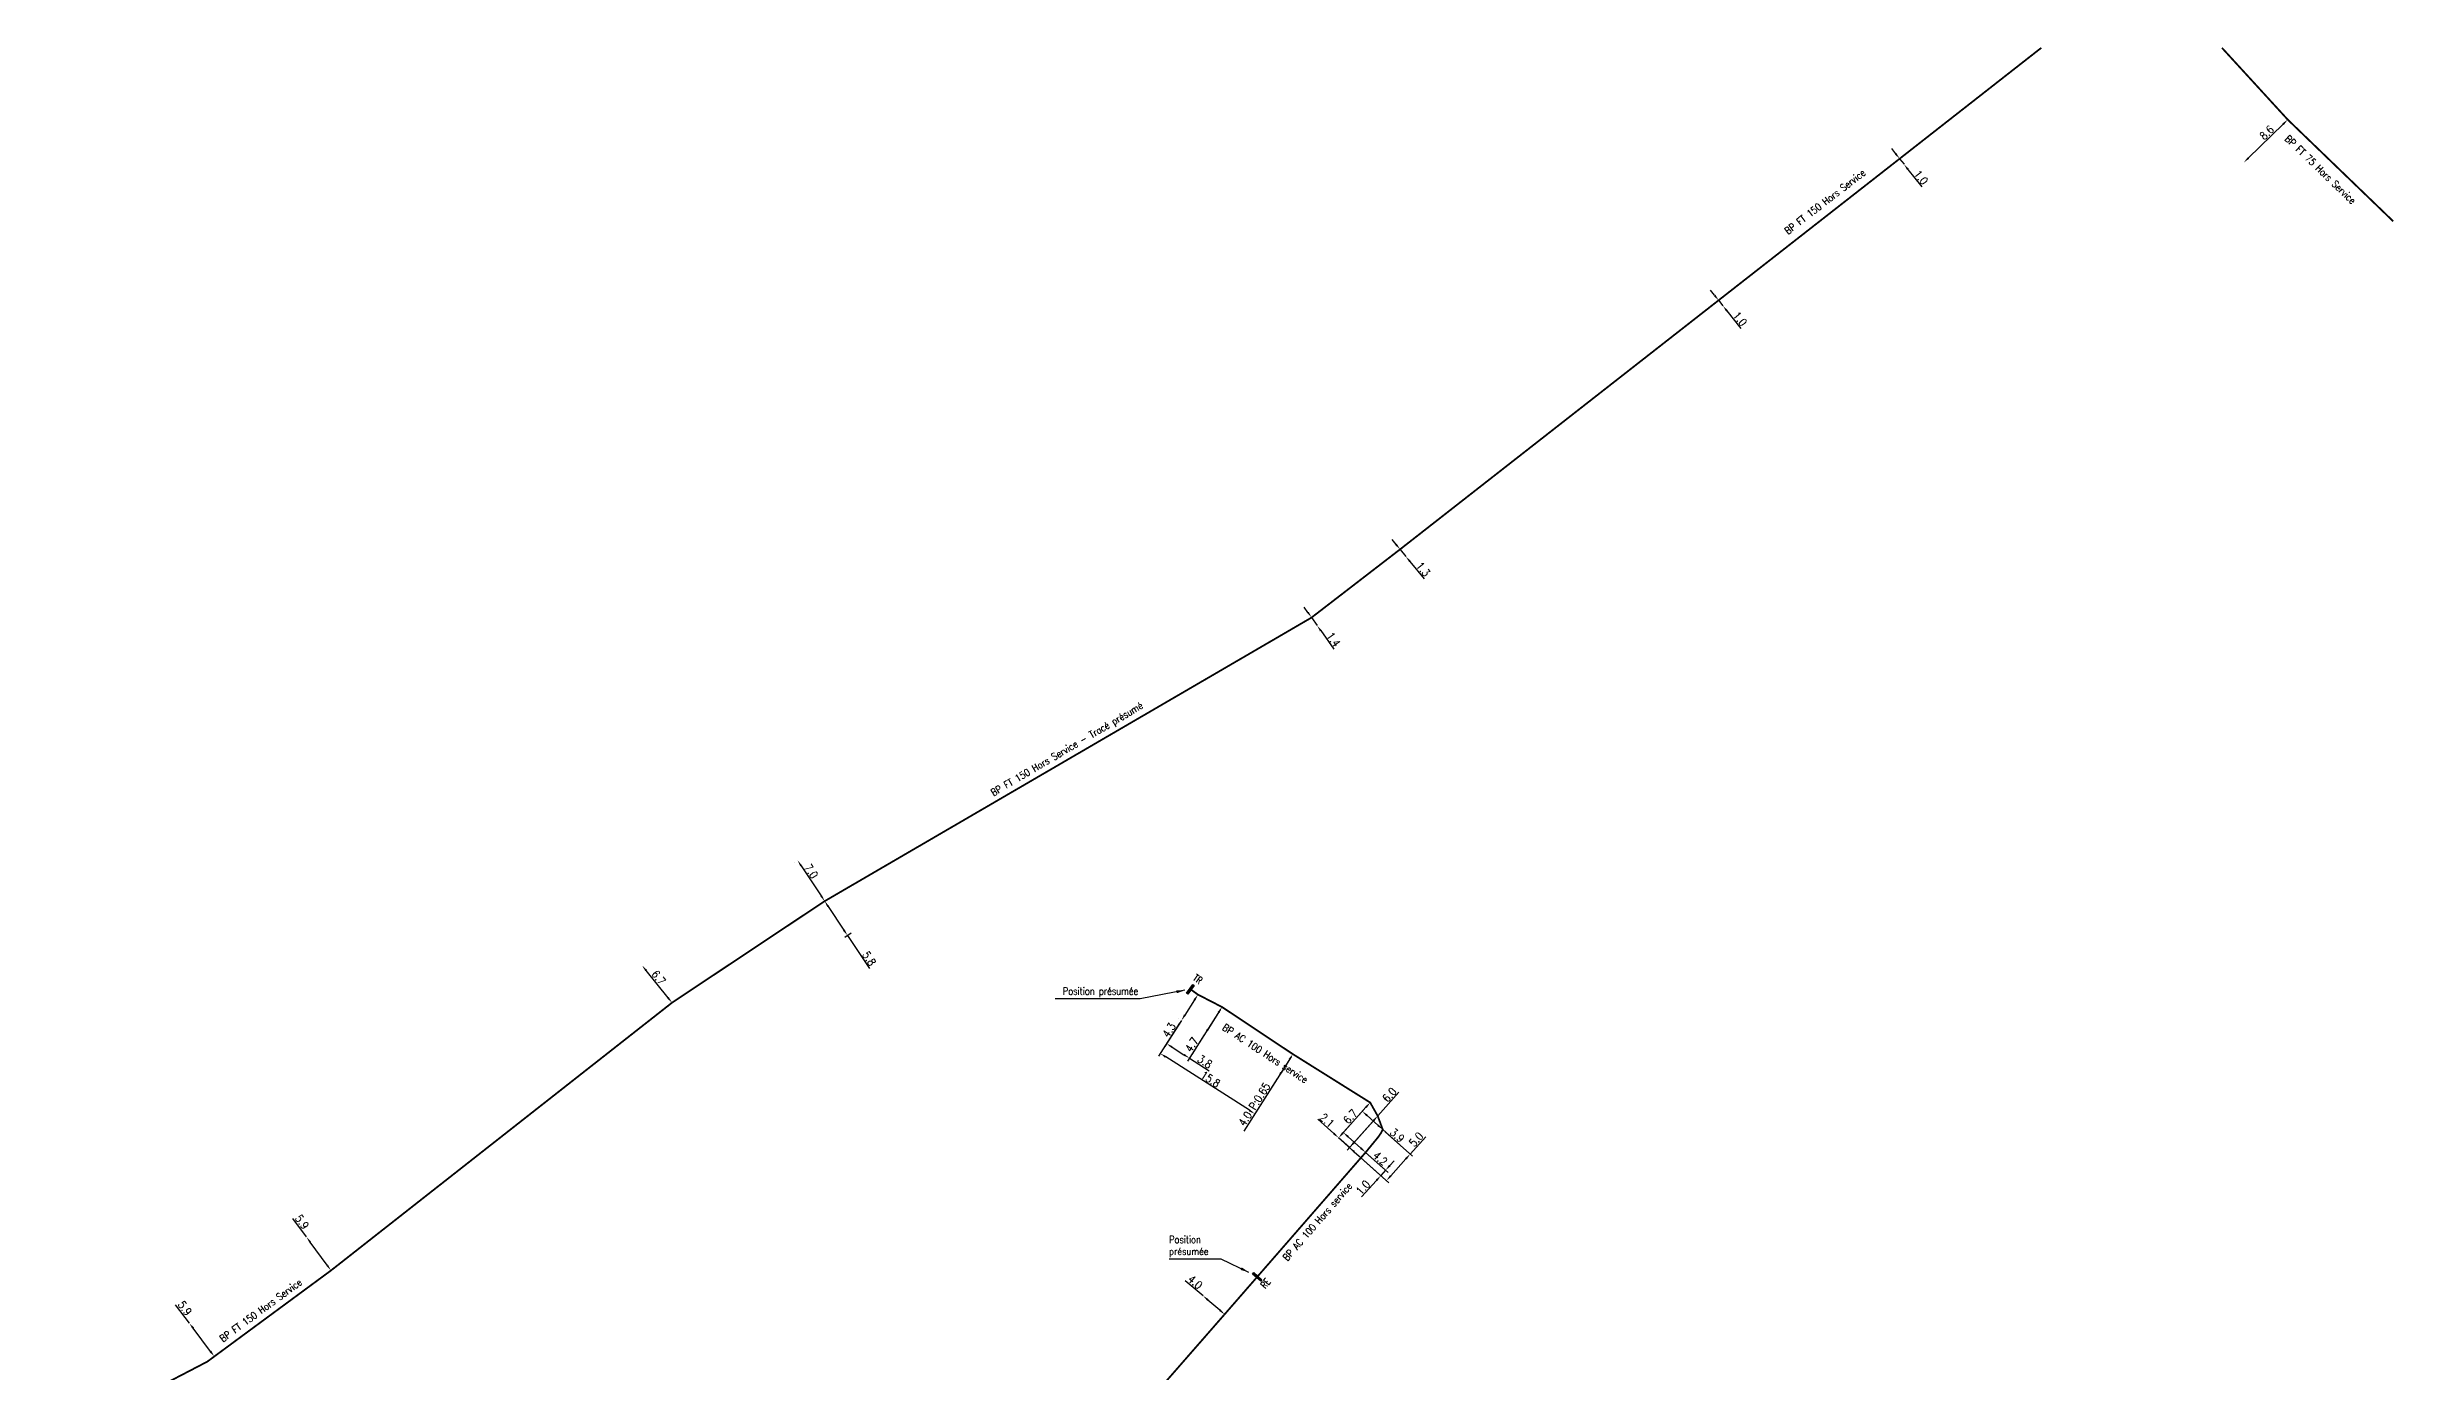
# Model space of a CAD drawing. Header units: millimetres. Extents: x 185000 to 186000, y 127000 to 128000.
# Drawn here: x 185670.2 to 186000.1, y 127813.9 to 128000.1 of the extents above; entities that cross this region are included whole.
import ezdxf
from ezdxf.enums import TextEntityAlignment as Align

# ---------------------------------------------------------------- set-up
doc = ezdxf.new("R2010")
doc.units = ezdxf.units.MM
doc.header["$PDMODE"] = 34
doc.layers.get('0').update_dxf_attribs({"linetype": 'CONTINUOUS'})
doc.layers.get('DEFPOINTS').update_dxf_attribs({"linetype": 'CONTINUOUS'})
doc.layers.add('L_908', color=5, linetype='CONTINUOUS')
doc.styles.add('G_ROMANS', font='ROMANS.SHX', dxfattribs={"width": 0.75})
doc.styles.get("Standard").update_dxf_attribs({"font": 'romans.shx', "width": 0.85})
doc.linetypes.add('BP_HS', pattern='A,2,-1,["G",Standard,S=0.85,R=0,X=-0.27,Y=-0.4],-1', length=4)
doc.dimstyles.get("Standard").update_dxf_attribs({"dimtxt": 1.5, "dimasz": 1.2, "dimexe": 0.625, "dimexo": 0.625, "dimgap": 0.25, "dimtad": 1, "dimdec": 1, "dimzin": 0, "dimdsep": 46, "dimtxsty": 'Standard', "dimcen": -0.5, "dimadec": 0, "dimazin": 0, "dimtfac": 1, "dimtdec": 1, "dimtmove": 0, "dimatfit": 3, "dimfxl": 0, "dimtolj": 1, "dimtzin": 0, "dimarcsym": 0})

# ---------------------------------------------------------------- blocks, each defined once
blk = doc.blocks.new('*D133')
at = {"layer": 'DEFPOINTS', "color": 0, "linetype": 'Continuous', "ltscale": 0.5, "transparency": 16777216}
for p in [(185690.22, 127820.66), (185690.22, 127820.66), (185693.72, 127815.97)]:
    blk.add_point(p, dxfattribs=at)
at = {"layer": 'L_908', "color": 0, "linetype": 'Continuous', "lineweight": -2, "ltscale": 0.5, "transparency": 16777216}
for p, q in [((185690.22, 127820.66), (185688.29, 127823.25)), ((185693.18, 127816.69), (185690.76, 127819.94))]:
    blk.add_line(p, q, dxfattribs=at)
at = {"layer": 'L_908', "color": 0, "linetype": 'Continuous', "ltscale": 0.5, "transparency": 16777216}
for points in [[(185690.88, 127820.02), (185690.64, 127819.85), (185690.22, 127820.66)], [(185693.3, 127816.78), (185693.06, 127816.6), (185693.72, 127815.97)]]:
    blk.add_solid(points, dxfattribs=at)
at = {"layer": 'L_908', "color": 0, "linetype": 'Continuous', "ltscale": 0.5, "transparency": 16777216, "insert": (185689.59, 127822.76), "char_height": 1.125, "attachment_point": 5, "rotation": 306.6788}
blk.add_mtext('\\A1;5.9', dxfattribs=at)
blk = doc.blocks.new('*D134')
at = {"layer": 'DEFPOINTS', "color": 0, "linetype": 'Continuous', "ltscale": 0.5, "transparency": 16777216}
for p in [(185706.67, 127832.78), (185706.67, 127832.78), (185710.12, 127828.06)]:
    blk.add_point(p, dxfattribs=at)
at = {"layer": 'L_908', "color": 0, "linetype": 'Continuous', "lineweight": -2, "ltscale": 0.5, "transparency": 16777216}
for p, q in [((185706.67, 127832.78), (185704.75, 127835.39)), ((185709.59, 127828.79), (185707.2, 127832.06))]:
    blk.add_line(p, q, dxfattribs=at)
at = {"layer": 'L_908', "color": 0, "linetype": 'Continuous', "ltscale": 0.5, "transparency": 16777216}
for points in [[(185707.32, 127832.14), (185707.08, 127831.97), (185706.67, 127832.78)], [(185709.71, 127828.88), (185709.47, 127828.7), (185710.12, 127828.06)]]:
    blk.add_solid(points, dxfattribs=at)
at = {"layer": 'L_908', "color": 0, "linetype": 'Continuous', "ltscale": 0.5, "transparency": 16777216, "insert": (185706.05, 127834.89), "char_height": 1.125, "attachment_point": 5, "rotation": 306.2368}
blk.add_mtext('\\A1;5.9', dxfattribs=at)
blk = doc.blocks.new('*D349')
at = {"layer": 'DEFPOINTS', "color": 0, "linetype": 'Continuous', "ltscale": 0.5, "transparency": 16777216}
for p in [(185985.18, 127989.9), (185979.02, 127983.89), (185979.02, 127983.89)]:
    blk.add_point(p, dxfattribs=at)
at = {"layer": 'L_908', "color": 0, "linetype": 'Continuous', "lineweight": -2, "ltscale": 0.5, "transparency": 16777216}
blk.add_line((185984.53, 127989.27), (185979.67, 127984.52), dxfattribs=at)
at = {"layer": 'L_908', "color": 0, "linetype": 'Continuous', "ltscale": 0.5, "transparency": 16777216}
for points in [[(185984.43, 127989.37), (185984.64, 127989.16), (185985.18, 127989.9)], [(185979.56, 127984.62), (185979.77, 127984.41), (185979.02, 127983.89)]]:
    blk.add_solid(points, dxfattribs=at)
at = {"layer": 'L_908', "color": 0, "linetype": 'Continuous', "ltscale": 0.5, "transparency": 16777216, "insert": (185982.23, 127988.07), "char_height": 1.125, "attachment_point": 5, "rotation": 44.3323}
blk.add_mtext('\\A1;8.6', dxfattribs=at)
blk = doc.blocks.new('*D350')
at = {"layer": 'DEFPOINTS', "color": 0, "linetype": 'Continuous', "ltscale": 0.5, "transparency": 16777216}
for p in [(185753.87, 127870.94), (185753.87, 127870.94), (185758.06, 127865.72)]:
    blk.add_point(p, dxfattribs=at)
at = {"layer": 'L_908', "color": 0, "linetype": 'Continuous', "lineweight": -2, "ltscale": 0.5, "transparency": 16777216}
blk.add_line((185757.5, 127866.42), (185754.43, 127870.24), dxfattribs=at)
at = {"layer": 'L_908', "color": 0, "linetype": 'Continuous', "ltscale": 0.5, "transparency": 16777216}
for points in [[(185754.55, 127870.33), (185754.31, 127870.15), (185753.87, 127870.94)], [(185757.61, 127866.51), (185757.38, 127866.32), (185758.06, 127865.72)]]:
    blk.add_solid(points, dxfattribs=at)
at = {"layer": 'L_908', "color": 0, "linetype": 'Continuous', "ltscale": 0.5, "transparency": 16777216, "insert": (185756.18, 127869.26), "char_height": 1.125, "attachment_point": 5, "rotation": 308.7217}
blk.add_mtext('\\A1;6.7', dxfattribs=at)
blk = doc.blocks.new('*D351')
at = {"layer": 'DEFPOINTS', "color": 0, "linetype": 'Continuous', "ltscale": 0.5, "transparency": 16777216}
for p in [(185779.52, 127880), (185782.73, 127875.17), (185783.65, 127875.78)]:
    blk.add_point(p, dxfattribs=at)
at = {"layer": 'L_908', "color": 0, "linetype": 'Continuous', "lineweight": -2, "ltscale": 0.5, "transparency": 16777216}
for p, q in [((185780.02, 127879.25), (185782.23, 127875.92)), ((185783.26, 127875.52), (185782.34, 127874.91)), ((185782.73, 127875.17), (185785.81, 127870.52))]:
    blk.add_line(p, q, dxfattribs=at)
at = {"layer": 'L_908', "color": 0, "linetype": 'Continuous', "ltscale": 0.5, "transparency": 16777216}
for points in [[(185780.14, 127879.33), (185779.89, 127879.17), (185779.52, 127880)], [(185782.35, 127876), (185782.1, 127875.84), (185782.73, 127875.17)]]:
    blk.add_solid(points, dxfattribs=at)
at = {"layer": 'L_908', "color": 0, "linetype": 'Continuous', "ltscale": 0.5, "transparency": 16777216, "insert": (185785.78, 127871.93), "char_height": 1.125, "attachment_point": 5, "rotation": 303.5822}
blk.add_mtext('\\A1;5.8', dxfattribs=at)
blk = doc.blocks.new('*D352')
at = {"layer": 'DEFPOINTS', "color": 0, "linetype": 'Continuous', "ltscale": 0.5, "transparency": 16777216}
for p in [(185775.72, 127885.72), (185779.52, 127880), (185779.52, 127880)]:
    blk.add_point(p, dxfattribs=at)
at = {"layer": 'L_908', "color": 0, "linetype": 'Continuous', "lineweight": -2, "ltscale": 0.5, "transparency": 16777216}
for p, q in [((185775.33, 127885.46), (185775.33, 127885.46)), ((185776.22, 127884.97), (185779.02, 127880.75)), ((185779.13, 127879.74), (185779.13, 127879.74))]:
    blk.add_line(p, q, dxfattribs=at)
at = {"layer": 'L_908', "color": 0, "linetype": 'Continuous', "ltscale": 0.5, "transparency": 16777216}
for points in [[(185776.34, 127885.05), (185776.09, 127884.89), (185775.72, 127885.72)], [(185779.15, 127880.83), (185778.9, 127880.67), (185779.52, 127880)]]:
    blk.add_solid(points, dxfattribs=at)
at = {"layer": 'L_908', "color": 0, "linetype": 'Continuous', "ltscale": 0.5, "transparency": 16777216, "insert": (185777.63, 127884.2), "char_height": 1.125, "attachment_point": 5, "rotation": 303.5822}
blk.add_mtext('\\A1;7.0', dxfattribs=at)
blk = doc.blocks.new('*D353')
at = {"layer": 'DEFPOINTS', "color": 0, "linetype": 'Continuous', "ltscale": 0.5, "transparency": 16777216}
for p in [(185860.4, 127929.47), (185861.22, 127928.46), (185861.22, 127928.46)]:
    blk.add_point(p, dxfattribs=at)
at = {"layer": 'L_908', "color": 0, "linetype": 'Continuous', "lineweight": -2, "ltscale": 0.5, "transparency": 16777216}
for p, q in [((185859.84, 127930.17), (185859.27, 127930.87)), ((185860.4, 127929.47), (185861.22, 127928.46)), ((185861.79, 127927.76), (185863.77, 127925.33))]:
    blk.add_line(p, q, dxfattribs=at)
at = {"layer": 'L_908', "color": 0, "linetype": 'Continuous', "ltscale": 0.5, "transparency": 16777216}
for points in [[(185859.95, 127930.26), (185859.72, 127930.07), (185860.4, 127929.47)], [(185861.91, 127927.86), (185861.68, 127927.67), (185861.22, 127928.46)]]:
    blk.add_solid(points, dxfattribs=at)
at = {"layer": 'L_908', "color": 0, "linetype": 'Continuous', "ltscale": 0.5, "transparency": 16777216, "insert": (185863.65, 127926.67), "char_height": 1.125, "attachment_point": 5, "rotation": 309.1099}
blk.add_mtext('\\A1;1.3', dxfattribs=at)
blk = doc.blocks.new('*D354')
at = {"layer": 'DEFPOINTS', "color": 0, "linetype": 'Continuous', "ltscale": 0.5, "transparency": 16777216}
for p in [(185847.96, 127919.88), (185848.74, 127918.77), (185848.74, 127918.77)]:
    blk.add_point(p, dxfattribs=at)
at = {"layer": 'L_908', "color": 0, "linetype": 'Continuous', "lineweight": -2, "ltscale": 0.5, "transparency": 16777216}
for p, q in [((185847.45, 127920.61), (185846.93, 127921.35)), ((185847.96, 127919.88), (185848.74, 127918.77)), ((185849.26, 127918.04), (185851.09, 127915.43))]:
    blk.add_line(p, q, dxfattribs=at)
at = {"layer": 'L_908', "color": 0, "linetype": 'Continuous', "ltscale": 0.5, "transparency": 16777216}
for points in [[(185847.57, 127920.7), (185847.32, 127920.53), (185847.96, 127919.88)], [(185849.38, 127918.12), (185849.13, 127917.95), (185848.74, 127918.77)]]:
    blk.add_solid(points, dxfattribs=at)
at = {"layer": 'L_908', "color": 0, "linetype": 'Continuous', "ltscale": 0.5, "transparency": 16777216, "insert": (185851.04, 127916.79), "char_height": 1.125, "attachment_point": 5, "rotation": 305.0326}
blk.add_mtext('\\A1;1.4', dxfattribs=at)
blk = doc.blocks.new('*D355')
at = {"layer": 'DEFPOINTS', "color": 0, "linetype": 'Continuous', "ltscale": 0.5, "transparency": 16777216}
for p in [(185905.17, 127964.49), (185905.79, 127963.71), (185905.79, 127963.71)]:
    blk.add_point(p, dxfattribs=at)
at = {"layer": 'L_908', "color": 0, "linetype": 'Continuous', "lineweight": -2, "ltscale": 0.5, "transparency": 16777216}
for p, q in [((185904.61, 127965.2), (185904.05, 127965.9)), ((185905.17, 127964.49), (185905.79, 127963.71)), ((185906.35, 127963), (185908.3, 127960.53))]:
    blk.add_line(p, q, dxfattribs=at)
at = {"layer": 'L_908', "color": 0, "linetype": 'Continuous', "ltscale": 0.5, "transparency": 16777216}
for points in [[(185904.73, 127965.29), (185904.49, 127965.1), (185905.17, 127964.49)], [(185906.47, 127963.09), (185906.23, 127962.91), (185905.79, 127963.71)]]:
    blk.add_solid(points, dxfattribs=at)
at = {"layer": 'L_908', "color": 0, "linetype": 'Continuous', "ltscale": 0.5, "transparency": 16777216, "insert": (185908.19, 127961.88), "char_height": 1.125, "attachment_point": 5, "rotation": 308.3239}
blk.add_mtext('\\A1;1.0', dxfattribs=at)
blk = doc.blocks.new('*D356')
at = {"layer": 'DEFPOINTS', "color": 0, "linetype": 'Continuous', "ltscale": 0.5, "transparency": 16777216}
for p in [(185930.62, 127984.4), (185931.24, 127983.62), (185931.24, 127983.62)]:
    blk.add_point(p, dxfattribs=at)
at = {"layer": 'L_908', "color": 0, "linetype": 'Continuous', "lineweight": -2, "ltscale": 0.5, "transparency": 16777216}
for p, q in [((185930.07, 127985.11), (185929.51, 127985.82)), ((185930.62, 127984.4), (185931.24, 127983.62)), ((185931.79, 127982.91), (185933.73, 127980.43))]:
    blk.add_line(p, q, dxfattribs=at)
at = {"layer": 'L_908', "color": 0, "linetype": 'Continuous', "ltscale": 0.5, "transparency": 16777216}
for points in [[(185930.18, 127985.21), (185929.95, 127985.02), (185930.62, 127984.4)], [(185931.91, 127983), (185931.67, 127982.82), (185931.24, 127983.62)]]:
    blk.add_solid(points, dxfattribs=at)
at = {"layer": 'L_908', "color": 0, "linetype": 'Continuous', "ltscale": 0.5, "transparency": 16777216, "insert": (185933.63, 127981.78), "char_height": 1.125, "attachment_point": 5, "rotation": 308.037}
blk.add_mtext('\\A1;1.0', dxfattribs=at)
blk = doc.blocks.new('L_340_19')
at = {"linetype": 'Continuous'}
blk.add_hatch(color=0, dxfattribs=at).paths.add_polyline_path([(0.12, 0.75), (-0.12, 0.75), (-0.12, -0.75), (0.12, -0.75)])
at = {"color": 0, "linetype": 'Continuous'}
blk.add_lwpolyline([(-0.12, 0.75), (0.12, 0.75), (0.12, -0.75), (-0.12, -0.75)], close=True, dxfattribs=at)
at = {"color": 0, "linetype": 'Continuous', "width": 0.75}
for tag, height, flags, p in [('TR', 1, 8, (0, 1.98)), ('DEF_LEG', 1.2, 3, (0, -5)), ('DEF_COUP', 1.2, 3, (0, -7.5)), ('DEF_TYPE', 1.2, 3, (0, -10))]:
    blk.add_attdef(tag, text='', height=height, dxfattribs=dict(at, flags=flags)).set_placement(p, align=Align.MIDDLE)
blk = doc.blocks.new('L_340_21')
at = {"linetype": 'Continuous'}
blk.add_hatch(color=0, dxfattribs=at).paths.add_polyline_path([(0.125, 0.75), (-0.125, 0.75), (-0.125, -0.75), (0.125, -0.75)])
at = {"color": 0, "linetype": 'Continuous'}
blk.add_lwpolyline([(-0.125, 0.75), (0.125, 0.75), (0.125, -0.75), (-0.125, -0.75)], close=True, dxfattribs=at)
at = {"color": 0, "linetype": 'Continuous', "width": 0.75}
for tag, height, flags, p in [('RE', 1, 8, (0, 2)), ('DEF_LEG', 1.2, 3, (0, -5)), ('DEF_COUP', 1.2, 3, (0, -7.5)), ('DEF_TYPE', 1.2, 3, (0, -10))]:
    blk.add_attdef(tag, text='', height=height, dxfattribs=dict(at, flags=flags)).set_placement(p, align=Align.MIDDLE)
blk = doc.blocks.new('*D402')
at = {"layer": 'DEFPOINTS', "color": 0, "linetype": 'Continuous', "transparency": 16777216}
for p in [(185831.99, 127866.86), (185829.68, 127863.23), (185829.68, 127863.23)]:
    blk.add_point(p, dxfattribs=at)
at = {"layer": 'L_908', "color": 0, "linetype": 'Continuous', "lineweight": -2, "transparency": 16777216}
for p, q in [((185831.59, 127867.11), (185831.59, 127867.11)), ((185831.51, 127866.1), (185830.16, 127863.99)), ((185829.68, 127863.23), (185827.91, 127860.47)), ((185829.28, 127863.49), (185829.28, 127863.49))]:
    blk.add_line(p, q, dxfattribs=at)
at = {"layer": 'L_908', "color": 0, "linetype": 'Continuous', "transparency": 16777216}
for points in [[(185830.03, 127864.07), (185830.29, 127863.91), (185829.68, 127863.23)], [(185831.38, 127866.18), (185831.63, 127866.02), (185831.99, 127866.86)]]:
    blk.add_solid(points, dxfattribs=at)
at = {"layer": 'L_908', "color": 0, "linetype": 'Continuous', "transparency": 16777216, "insert": (185827.92, 127861.88), "char_height": 1.125, "attachment_point": 5, "rotation": 57.4557}
blk.add_mtext('\\A1;4.3', dxfattribs=at)
blk = doc.blocks.new('*D403')
at = {"layer": 'DEFPOINTS', "color": 0, "linetype": 'Continuous', "transparency": 16777216}
for p in [(185856.2, 127851.68), (185851.76, 127846.72), (185851.76, 127846.72)]:
    blk.add_point(p, dxfattribs=at)
at = {"layer": 'L_908', "color": 0, "linetype": 'Continuous', "lineweight": -2, "transparency": 16777216}
blk.add_line((185855.6, 127851.01), (185852.36, 127847.39), dxfattribs=at)
at = {"layer": 'L_908', "color": 0, "linetype": 'Continuous', "transparency": 16777216}
for points in [[(185855.49, 127851.11), (185855.71, 127850.91), (185856.2, 127851.68)], [(185852.25, 127847.49), (185852.48, 127847.29), (185851.76, 127846.72)]]:
    blk.add_solid(points, dxfattribs=at)
at = {"layer": 'L_908', "color": 0, "linetype": 'Continuous', "transparency": 16777216, "insert": (185853.42, 127849.7), "char_height": 1.125, "attachment_point": 5, "rotation": 48.1796}
blk.add_mtext('\\A1;6.7', dxfattribs=at)
blk = doc.blocks.new('*D404')
at = {"layer": 'DEFPOINTS', "color": 0, "linetype": 'Continuous', "transparency": 16777216}
for p in [(185845.33, 127858.49), (185843.18, 127855.12), (185843.18, 127855.12)]:
    blk.add_point(p, dxfattribs=at)
at = {"layer": 'L_908', "color": 0, "linetype": 'Continuous', "lineweight": -2, "transparency": 16777216}
for p, q in [((185844.85, 127857.73), (185843.67, 127855.88)), ((185843.18, 127855.12), (185838.43, 127847.67))]:
    blk.add_line(p, q, dxfattribs=at)
at = {"layer": 'L_908', "color": 0, "linetype": 'Continuous', "transparency": 16777216}
for points in [[(185844.72, 127857.81), (185844.98, 127857.65), (185845.33, 127858.49)], [(185843.54, 127855.96), (185843.79, 127855.8), (185843.18, 127855.12)]]:
    blk.add_solid(points, dxfattribs=at)
at = {"layer": 'L_908', "color": 0, "linetype": 'Continuous', "transparency": 16777216, "insert": (185839.93, 127851.42), "char_height": 1.125, "attachment_point": 5, "rotation": 57.4557}
blk.add_mtext('\\A1;4.0 P:0.65', dxfattribs=at)
blk = doc.blocks.new('*D405')
at = {"layer": 'DEFPOINTS', "color": 0, "linetype": 'Continuous', "transparency": 16777216}
for p in [(185852.43, 127847.47), (185852.43, 127847.47), (185855.56, 127844.67)]:
    blk.add_point(p, dxfattribs=at)
at = {"layer": 'L_908', "color": 0, "linetype": 'Continuous', "lineweight": -2, "transparency": 16777216}
for p, q in [((185853.1, 127846.87), (185854.89, 127845.27)), ((185855.56, 127844.67), (185858, 127842.48))]:
    blk.add_line(p, q, dxfattribs=at)
at = {"layer": 'L_908', "color": 0, "linetype": 'Continuous', "transparency": 16777216}
for points in [[(185853.2, 127846.98), (185853, 127846.75), (185852.43, 127847.47)], [(185854.99, 127845.38), (185854.79, 127845.15), (185855.56, 127844.67)]]:
    blk.add_solid(points, dxfattribs=at)
at = {"layer": 'L_908', "color": 0, "linetype": 'Continuous', "transparency": 16777216, "insert": (185857.62, 127843.83), "char_height": 1.125, "attachment_point": 5, "rotation": 318.1796}
blk.add_mtext('\\A1;4.2', dxfattribs=at)
blk = doc.blocks.new('*D406')
at = {"layer": 'DEFPOINTS', "color": 0, "linetype": 'Continuous', "transparency": 16777216}
for p in [(185857.26, 127849.79), (185851.76, 127846.72), (185851.76, 127846.72)]:
    blk.add_point(p, dxfattribs=at)
at = {"layer": 'L_908', "color": 0, "linetype": 'Continuous', "lineweight": -2, "transparency": 16777216}
for p, q in [((185851.09, 127847.32), (185848.85, 127849.32)), ((185856.95, 127849.44), (185852.98, 127845)), ((185853.29, 127845.35), (185851.76, 127846.72)), ((185852.08, 127847.07), (185852.08, 127847.07)), ((185853.96, 127844.75), (185854.63, 127844.15))]:
    blk.add_line(p, q, dxfattribs=at)
at = {"layer": 'L_908', "color": 0, "linetype": 'Continuous', "transparency": 16777216}
for points in [[(185851.19, 127847.43), (185850.99, 127847.21), (185851.76, 127846.72)], [(185854.06, 127844.87), (185853.86, 127844.64), (185853.29, 127845.35)]]:
    blk.add_solid(points, dxfattribs=at)
at = {"layer": 'L_908', "color": 0, "linetype": 'Continuous', "transparency": 16777216, "insert": (185850.14, 127849.18), "char_height": 1.125, "attachment_point": 5, "rotation": 318.1796}
blk.add_mtext('\\A1;2.1', dxfattribs=at)
blk = doc.blocks.new('*D407')
at = {"layer": 'DEFPOINTS', "color": 0, "linetype": 'Continuous', "transparency": 16777216}
for p in [(185832.71, 127824.5), (185832.71, 127824.5), (185835.74, 127821.9)]:
    blk.add_point(p, dxfattribs=at)
at = {"layer": 'L_908', "color": 0, "linetype": 'Continuous', "lineweight": -2, "transparency": 16777216}
for p, q in [((185832.71, 127824.5), (185830.21, 127826.63)), ((185835.06, 127822.48), (185833.39, 127823.91))]:
    blk.add_line(p, q, dxfattribs=at)
at = {"layer": 'L_908', "color": 0, "linetype": 'Continuous', "transparency": 16777216}
for points in [[(185833.49, 127824.03), (185833.29, 127823.8), (185832.71, 127824.5)], [(185835.16, 127822.6), (185834.96, 127822.37), (185835.74, 127821.9)]]:
    blk.add_solid(points, dxfattribs=at)
at = {"layer": 'L_908', "color": 0, "linetype": 'Continuous', "transparency": 16777216, "insert": (185831.61, 127826.43), "char_height": 1.125, "attachment_point": 5, "rotation": 319.4575}
blk.add_mtext('\\A1;4.0', dxfattribs=at)
blk = doc.blocks.new('*D408')
at = {"layer": 'DEFPOINTS', "color": 0, "linetype": 'Continuous', "transparency": 16777216}
for p in [(185835.38, 127865.11), (185829.68, 127863.23), (185827.59, 127859.96)]:
    blk.add_point(p, dxfattribs=at)
at = {"layer": 'L_908', "color": 0, "linetype": 'Continuous', "lineweight": -2, "transparency": 16777216}
for p, q in [((185835.13, 127864.72), (185830.54, 127857.52)), ((185829.42, 127862.84), (185827.34, 127859.57)), ((185828.35, 127859.48), (185830.03, 127858.4)), ((185830.79, 127857.92), (185833.55, 127856.15))]:
    blk.add_line(p, q, dxfattribs=at)
at = {"layer": 'L_908', "color": 0, "linetype": 'Continuous', "transparency": 16777216}
for points in [[(185828.43, 127859.6), (185828.27, 127859.35), (185827.59, 127859.96)], [(185830.11, 127858.53), (185829.95, 127858.28), (185830.79, 127857.92)]]:
    blk.add_solid(points, dxfattribs=at)
at = {"layer": 'L_908', "color": 0, "linetype": 'Continuous', "transparency": 16777216, "insert": (185832.96, 127857.43), "char_height": 1.125, "attachment_point": 5, "rotation": 327.4557}
blk.add_mtext('\\A1;3.8', dxfattribs=at)
blk = doc.blocks.new('*D409')
at = {"layer": 'DEFPOINTS', "color": 0, "linetype": 'Continuous', "transparency": 16777216}
for p in [(185835.38, 127865.11), (185832.88, 127861.19), (185832.88, 127861.19)]:
    blk.add_point(p, dxfattribs=at)
at = {"layer": 'L_908', "color": 0, "linetype": 'Continuous', "lineweight": -2, "transparency": 16777216}
for p, q in [((185834.9, 127864.35), (185833.36, 127861.95)), ((185832.88, 127861.19), (185831.12, 127858.43))]:
    blk.add_line(p, q, dxfattribs=at)
at = {"layer": 'L_908', "color": 0, "linetype": 'Continuous', "transparency": 16777216}
for points in [[(185834.77, 127864.43), (185835.02, 127864.27), (185835.38, 127865.11)], [(185833.24, 127862.03), (185833.49, 127861.87), (185832.88, 127861.19)]]:
    blk.add_solid(points, dxfattribs=at)
at = {"layer": 'L_908', "color": 0, "linetype": 'Continuous', "transparency": 16777216, "insert": (185831.12, 127859.83), "char_height": 1.125, "attachment_point": 5, "rotation": 57.4557}
blk.add_mtext('\\A1;4.7', dxfattribs=at)
blk = doc.blocks.new('*D410')
at = {"layer": 'DEFPOINTS', "color": 0, "linetype": 'Continuous', "transparency": 16777216}
for p in [(185829.68, 127863.23), (185826.7, 127858.58), (185845.33, 127858.49)]:
    blk.add_point(p, dxfattribs=at)
at = {"layer": 'L_908', "color": 0, "linetype": 'Continuous', "lineweight": -2, "transparency": 16777216}
for p, q in [((185829.42, 127862.84), (185826.45, 127858.18)), ((185839.22, 127850.59), (185827.46, 127858.09)), ((185845.08, 127858.1), (185839.73, 127849.71))]:
    blk.add_line(p, q, dxfattribs=at)
at = {"layer": 'L_908', "color": 0, "linetype": 'Continuous', "transparency": 16777216}
for points in [[(185827.54, 127858.22), (185827.38, 127857.97), (185826.7, 127858.58)], [(185839.3, 127850.71), (185839.14, 127850.46), (185839.98, 127850.1)]]:
    blk.add_solid(points, dxfattribs=at)
at = {"layer": 'L_908', "color": 0, "linetype": 'Continuous', "transparency": 16777216, "insert": (185833.75, 127854.97), "char_height": 1.125, "attachment_point": 5, "rotation": 327.4557}
blk.add_mtext('\\A1;15.8', dxfattribs=at)
blk = doc.blocks.new('*D411')
at = {"layer": 'DEFPOINTS', "color": 0, "linetype": 'Continuous', "transparency": 16777216}
for p in [(185857.26, 127849.79), (185851.76, 127846.72), (185853.29, 127845.35)]:
    blk.add_point(p, dxfattribs=at)
at = {"layer": 'L_908', "color": 0, "linetype": 'Continuous', "lineweight": -2, "transparency": 16777216}
for p, q in [((185857.26, 127849.79), (185860.25, 127853.13)), ((185853.89, 127846.02), (185856.66, 127849.12)), ((185852.11, 127846.41), (185853.64, 127845.04))]:
    blk.add_line(p, q, dxfattribs=at)
at = {"layer": 'L_908', "color": 0, "linetype": 'Continuous', "transparency": 16777216}
for points in [[(185856.55, 127849.22), (185856.77, 127849.02), (185857.26, 127849.79)], [(185853.78, 127846.12), (185854, 127845.92), (185853.29, 127845.35)]]:
    blk.add_solid(points, dxfattribs=at)
at = {"layer": 'L_908', "color": 0, "linetype": 'Continuous', "transparency": 16777216, "insert": (185858.91, 127852.76), "char_height": 1.125, "attachment_point": 5, "rotation": 48.1796}
blk.add_mtext('\\A1;6.0', dxfattribs=at)
blk = doc.blocks.new('*D412')
at = {"layer": 'DEFPOINTS', "color": 0, "linetype": 'Continuous', "transparency": 16777216}
for p in [(185851.76, 127846.72), (185855.56, 127844.67), (185857.7, 127841.41)]:
    blk.add_point(p, dxfattribs=at)
at = {"layer": 'L_908', "color": 0, "linetype": 'Continuous', "lineweight": -2, "transparency": 16777216}
for p, q in [((185852.11, 127846.41), (185858.05, 127841.1)), ((185855.91, 127844.35), (185858.72, 127841.84)), ((185857.1, 127840.74), (185855, 127838.4)), ((185858.37, 127842.16), (185857.7, 127841.41)), ((185858.97, 127842.83), (185859.57, 127843.5))]:
    blk.add_line(p, q, dxfattribs=at)
at = {"layer": 'L_908', "color": 0, "linetype": 'Continuous', "transparency": 16777216}
for points in [[(185856.99, 127840.84), (185857.21, 127840.64), (185857.7, 127841.41)], [(185858.85, 127842.93), (185859.08, 127842.73), (185858.37, 127842.16)]]:
    blk.add_solid(points, dxfattribs=at)
at = {"layer": 'L_908', "color": 0, "linetype": 'Continuous', "transparency": 16777216, "insert": (185855.19, 127839.73), "char_height": 1.125, "attachment_point": 5, "rotation": 48.1796}
blk.add_mtext('\\A1;1.0', dxfattribs=at)
blk = doc.blocks.new('*D413')
at = {"layer": 'DEFPOINTS', "color": 0, "linetype": 'Continuous', "transparency": 16777216}
for p in [(185857.97, 127847.88), (185851.76, 127846.72), (185858.49, 127840.7)]:
    blk.add_point(p, dxfattribs=at)
at = {"layer": 'L_908', "color": 0, "linetype": 'Continuous', "lineweight": -2, "transparency": 16777216}
for p, q in [((185858.32, 127847.57), (185862.17, 127844.12)), ((185852.11, 127846.41), (185858.84, 127840.39)), ((185861.82, 127844.43), (185864.01, 127846.87)), ((185859.09, 127841.37), (185861.22, 127843.76))]:
    blk.add_line(p, q, dxfattribs=at)
at = {"layer": 'L_908', "color": 0, "linetype": 'Continuous', "transparency": 16777216}
for points in [[(185861.11, 127843.86), (185861.34, 127843.66), (185861.82, 127844.43)], [(185858.98, 127841.47), (185859.2, 127841.27), (185858.49, 127840.7)]]:
    blk.add_solid(points, dxfattribs=at)
at = {"layer": 'L_908', "color": 0, "linetype": 'Continuous', "transparency": 16777216, "insert": (185862.66, 127846.49), "char_height": 1.125, "attachment_point": 5, "rotation": 48.1796}
blk.add_mtext('\\A1;5.0', dxfattribs=at)
blk = doc.blocks.new('*D414')
at = {"layer": 'DEFPOINTS', "color": 0, "linetype": 'Continuous', "transparency": 16777216}
for p in [(185855.1, 127850.45), (185857.97, 127847.88), (185851.76, 127846.72)]:
    blk.add_point(p, dxfattribs=at)
at = {"layer": 'L_908', "color": 0, "linetype": 'Continuous', "lineweight": -2, "transparency": 16777216}
for p, q in [((185852.08, 127847.07), (185855.41, 127850.8)), ((185855.77, 127849.85), (185857.3, 127848.48)), ((185857.97, 127847.88), (185860.38, 127845.72))]:
    blk.add_line(p, q, dxfattribs=at)
at = {"layer": 'L_908', "color": 0, "linetype": 'Continuous', "transparency": 16777216}
for points in [[(185855.87, 127849.96), (185855.67, 127849.73), (185855.1, 127850.45)], [(185857.4, 127848.59), (185857.2, 127848.37), (185857.97, 127847.88)]]:
    blk.add_solid(points, dxfattribs=at)
at = {"layer": 'L_908', "color": 0, "linetype": 'Continuous', "transparency": 16777216, "insert": (185860.01, 127847.06), "char_height": 1.125, "attachment_point": 5, "rotation": 318.1796}
blk.add_mtext('\\A1;3.9', dxfattribs=at)

msp = doc.modelspace()

# ---------------------------------------------------------------- linework, layer by layer
at = {"layer": 'L_908', "linetype": 'BP_HS', "ltscale": 0.5, "const_width": 0.25}
msp.add_lwpolyline([(185658.02, 127792.65), (185670.17, 127801.69), (185676.07, 127805.77), (185680.73, 127808.99), (185692.75, 127815.25), (185693.72, 127815.97), (185710.12, 127828.06), (185758.06, 127865.72), (185779.52, 127880), (185847.96, 127919.88), (185860.4, 127929.47), (185905.17, 127964.49), (185930.62, 127984.4), (185950.54, 128000)], dxfattribs=at)
at = {"layer": 'L_908', "linetype": 'BP_HS', "ltscale": 0.5, "const_width": 0.25, "flags": 128}
for points in [[(185975.93, 128000), (185985.18, 127989.9), (186000, 127975.61)], [(185830.93, 127867.62), (185831.99, 127866.86), (185835.38, 127865.11), (185845.33, 127858.49), (185856.2, 127851.68), (185856.2, 127851.68), (185856.2, 127851.68), (185857.26, 127849.79), (185857.97, 127847.88), (185857.72, 127847.39), (185857.3, 127846.79), (185855.56, 127844.67), (185835.74, 127821.9), (185823.06, 127807.38), (185807.49, 127789.1), (185789.82, 127767.45), (185774.61, 127749.25), (185759.21, 127730.97), (185759.21, 127730.97), (185752.11, 127722.48)]]:
    msp.add_lwpolyline(points, dxfattribs=at)

# ---------------------------------------------------------------- block references
at = {"layer": 'L_908'}
ref = msp.add_blockref('L_340_19', (185830.93, 127867.62), dxfattribs=dict(at, rotation=324.5112915212108))
ref.add_attrib('TR', 'TR', dxfattribs={"layer": '0', "color": 0, "linetype": 'Continuous', "height": 1, "rotation": 324.5113, "width": 0.75, "flags": 8}).set_placement((185831.97, 127869.03), align=Align.MIDDLE)
ref = msp.add_blockref('L_340_21', (185840.33, 127827.17), dxfattribs=dict(at, rotation=48.96343681553397))
ref.add_attrib('RE', 'RE', dxfattribs={"layer": '0', "color": 0, "linetype": 'Continuous', "height": 1, "rotation": 48.9634, "style": 'G_ROMANS', "width": 0.75, "flags": 8}).set_placement((185841.49, 127826.25), align=Align.MIDDLE)

# ---------------------------------------------------------------- texts
at = {"layer": 'L_908', "linetype": 'BP_HS', "width": 0.85}
for s, rotation, p in [('BP FT 75 Hors Service', 316.0614, (185984.69, 127987.09)), ('BP FT 150 Hors Service', 37.82, (185914.94, 127973.7)), ('BP FT 150 Hors Service - Tracé présumé', 30.5932, (185803.25, 127894.72)), ('BP FT 150 Hors Service', 36.4041, (185694.95, 127817.93))]:
    msp.add_text(s, height=1, rotation=rotation, dxfattribs=at).set_placement(p)
for rotation, p in [(326.845, (185841.46, 127858.6)), (48.9634, (185848.76, 127834.94))]:
    msp.add_text('BP AC 100 Hors service', height=1, rotation=rotation, dxfattribs=at).set_placement(p, align=Align.MIDDLE)
at = {"layer": 'L_908', "linetype": 'Continuous', "char_height": 1}
for s, insert, attachment_point in [('Position présumée', (185823.6, 127867.18), 6), ('Position\\Pprésumée', (185827.93, 127831.42), 4)]:
    msp.add_mtext(s, dxfattribs=dict(at, insert=insert, attachment_point=attachment_point))

# ---------------------------------------------------------------- dimensions: what is measured, and where the dimension line sits
at = {"layer": 'L_908', "linetype": 'Continuous', "ltscale": 0.5}
for base, p1, p2, angle, picture, middle in [((185979.02, 127983.89), (185985.18, 127989.9), (185979.02, 127983.89), 44.3323, '*D349', (185982.76, 127987.54)), ((185931.24, 127983.62), (185930.62, 127984.4), (185931.24, 127983.62), 128.037, '*D356', (185933.04, 127981.32)), ((185905.79, 127963.71), (185905.17, 127964.49), (185905.79, 127963.71), 128.3239, '*D355', (185907.6, 127961.41)), ((185861.22, 127928.46), (185860.4, 127929.47), (185861.22, 127928.46), 129.1099, '*D353', (185863.07, 127926.2)), ((185848.7394, 127918.7721), (185847.96444, 127919.87751), (185848.7394, 127918.7721), 125.03259, '*D354', (185850.42924, 127916.36168)), ((185782.73, 127875.17), (185779.52, 127880), (185783.65, 127875.78), 123.5822, '*D351', (185785.15, 127871.51)), ((185753.87, 127870.94), (185758.06, 127865.72), (185753.87, 127870.94), 308.7217, '*D350', (185755.59, 127868.79)), ((185706.6652, 127832.7814), (185710.1233, 127828.0629), (185706.6652, 127832.7814), 306.2368, '*D134', (185705.4436, 127834.4482)), ((185690.2223, 127820.6568), (185693.71667, 127815.96512), (185690.2223, 127820.6568), 306.6788, '*D133', (185688.98791, 127822.31414))]:
    dim = msp.add_linear_dim(base=base, p1=p1, p2=p2, angle=angle, dimstyle='Standard', override={"dimscale": 0.75}, dxfattribs=at)
    dim.commit()
    dim.dimension.update_dxf_attribs({"geometry": picture, "text_midpoint": middle, "dimtype": 160})
dim = msp.add_linear_dim(base=(185779.52, 127880), p1=(185775.72, 127885.72), p2=(185779.52, 127880), angle=123.5822, text='7.0', dimstyle='Standard', override={"dimscale": 0.75}, dxfattribs=at)
dim.commit()
dim.dimension.update_dxf_attribs({"geometry": '*D352', "text_midpoint": (185777, 127883.79), "dimtype": 160})
at = {"layer": 'L_908', "linetype": 'Continuous'}
for base, p1, p2, angle, picture, middle in [((185829.68, 127863.23), (185831.99, 127866.86), (185829.68, 127863.23), 57.4557, '*D402', (185828.55, 127861.47)), ((185827.59, 127859.96), (185835.38, 127865.11), (185829.68, 127863.23), 327.4557, '*D408', (185832.55, 127856.79)), ((185832.88, 127861.19), (185835.38, 127865.11), (185832.88, 127861.19), 57.4557, '*D409', (185831.76, 127859.43)), ((185853.29, 127845.35), (185857.26, 127849.79), (185851.76, 127846.72), 48.1796, '*D411', (185859.47, 127852.26)), ((185851.76, 127846.72), (185857.26, 127849.79), (185851.76, 127846.72), 318.1796, '*D406', (185849.64, 127848.62)), ((185851.7648, 127846.7206), (185856.199, 127851.6764), (185851.7648, 127846.7206), 48.1796, '*D403', (185853.9819, 127849.1985)), ((185855.1, 127850.45), (185857.97, 127847.88), (185851.76, 127846.72), 318.1796, '*D414', (185859.51, 127846.5)), ((185858.49, 127840.7), (185857.97, 127847.88), (185851.76, 127846.72), 48.1796, '*D413', (185863.22, 127845.99)), ((185852.43, 127847.47), (185855.56, 127844.67), (185852.43, 127847.47), 318.1796, '*D405', (185857.12, 127843.27)), ((185857.7, 127841.41), (185855.56, 127844.67), (185851.76, 127846.72), 48.1796, '*D412', (185855.75, 127839.23)), ((185832.71, 127824.5), (185835.74, 127821.9), (185832.71, 127824.5), 319.4575, '*D407', (185831.12, 127825.86))]:
    dim = msp.add_linear_dim(base=base, p1=p1, p2=p2, angle=angle, dimstyle='Standard', override={"dimscale": 0.75}, dxfattribs=at)
    dim.commit()
    dim.dimension.update_dxf_attribs({"geometry": picture, "text_midpoint": middle, "dimtype": 160})
dim = msp.add_linear_dim(base=(185826.7036, 127858.5771), p1=(185845.3328, 127858.4915), p2=(185829.676, 127863.2349), angle=327.4557, dimstyle='Standard', override={"dimscale": 0.75}, dxfattribs=at)
dim.commit()
dim.dimension.update_dxf_attribs({"geometry": '*D410', "text_midpoint": (185833.7455, 127854.9729)})
dim = msp.add_linear_dim(base=(185843.18, 127855.12), p1=(185845.33, 127858.49), p2=(185843.18, 127855.12), angle=57.4557, text='<> P:0.65', dimstyle='Standard', override={"dimscale": 0.75}, dxfattribs=at)
dim.commit()
dim.dimension.update_dxf_attribs({"geometry": '*D404', "text_midpoint": (185840.56, 127851.02), "dimtype": 160})

# ---------------------------------------------------------------- leaders
at = {"layer": 'L_908', "linetype": 'Continuous', "annotation_type": 0, "has_hookline": 1, "hookline_direction": 1}
for points, text_width in [([(185830.17, 127867.47), (185823.85, 127866.26)], 11.7), ([(185839.16, 127827.8), (185835.25, 127829.67), (185834.05, 127829.67)], 5.87)]:
    msp.add_leader(points, dimstyle='Standard', dxfattribs=dict(at, text_width=text_width))

doc.saveas('drawing.dxf')
